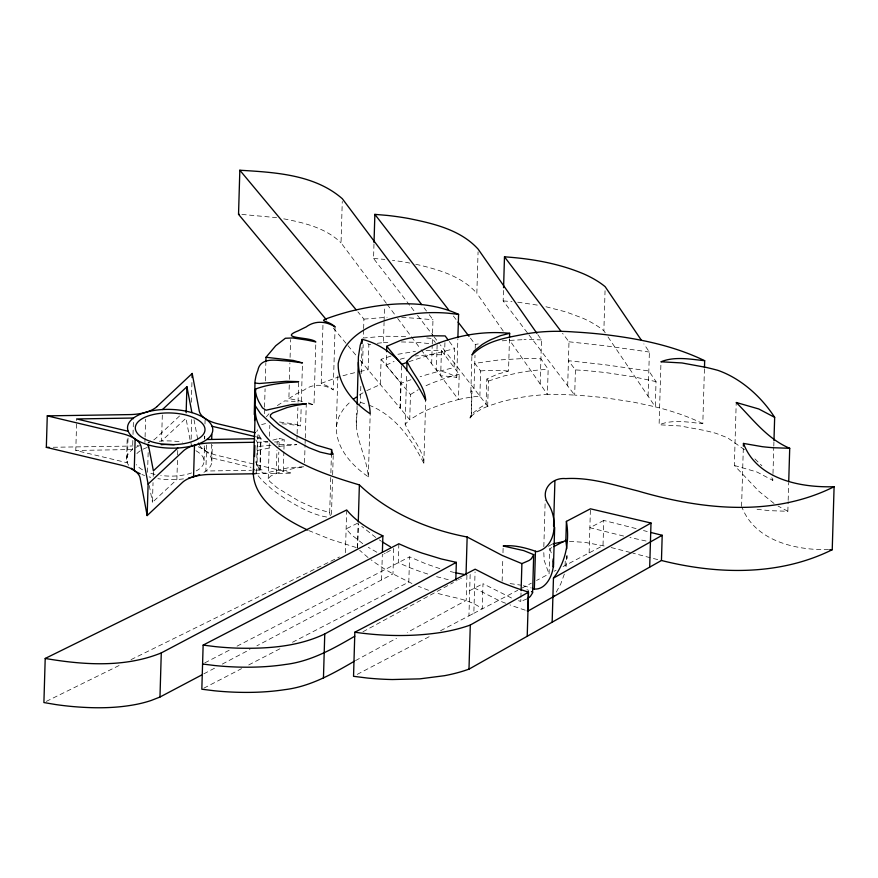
<?xml version="1.0" encoding="UTF-8"?>
<svg xmlns="http://www.w3.org/2000/svg" width="878" height="878" viewBox="0 0 878 878"><rect width="100%" height="100%" fill="white"/><g stroke="black" fill="none" stroke-linecap="round" stroke-linejoin="round"><path stroke-width="0.66" stroke-dasharray="4.39 3.29" d="M337.832 375.872L336.329 426.543C335.736 447.813 351.716 465.527 368.321 476.82C366.587 453.86 350.552 432.02 358.356 408.248M566.979 555.379L566.003 566.705M128.023 438.122L127.288 462.772L75.782 450.458L76.715 418.96M126.597 459.315L127.255 437.003M128.682 465.307A42.638 19.36 1.7 0 1 132.567 449.525L132.852 439.933M133.017 434.456L133.5 418.027M144.914 442.435L145.035 438.331M145.079 436.959L145.605 419.157M147.57 472.309L148.184 451.764M177.455 460.335L176.884 479.509L152.454 502.326L153.035 482.637M153.222 476.304L153.387 470.827M162.32 415.031L161.541 441.052L185.982 418.224L189.988 439.56M177.619 454.859L177.817 448.01M191.349 402.234L192.008 380.031M191.711 419.486L190.987 444.136A42.638 19.36 1.7 0 1 191.953 444.433M204.201 450.041L204.322 445.936M204.53 439.088L204.607 436.344M204.98 424.019L205.145 418.543M204.047 460.643L204.497 445.574M204.695 438.726L204.783 435.993M206.637 445.003L205.858 471.025L251.514 470.268M211.554 444.081L211.148 457.778L250.998 467.326M211.839 461.246L212.311 445.497M326.605 517.01C312.338 514.629 299.475 507.275 287.216 499.944A246.817 112.055 1.7 0 1 271.565 488.881L262.873 481.199L256.365 473.736L257.298 442.238L255.696 439.801M259.515 469.346L257.013 464.846L257.945 433.348L260.448 437.848L260.042 470.136A51.725 23.476 1.7 0 0 260.667 470.959L262.818 472.935L265.386 473.143L288.653 467.689L304.414 466.734L294.415 468.358A94.736 43.011 1.7 0 0 283.298 471.102L282.354 471.376A69.647 31.619 1.7 0 0 276.241 473.429L270.643 476.095L268.24 478.708L269.634 481.331L277.108 487.74L299.036 501.118L314.653 508.186L329.689 512.576L329.963 514.607A46.633 21.171 1.7 0 0 330.413 515.715M260.042 470.136L260.986 438.638L255.816 438.715M264.344 413.703L264.508 408.446M264.541 407.14L265.09 388.767M265.321 380.887L265.869 362.515M268.24 478.708L269.294 443.105M269.502 436.256L269.831 425.292M276.252 473.429L276.943 450.151M277.097 444.674L277.185 441.93A69.647 31.619 1.7 0 1 283.298 439.878L284.231 439.593L283.912 450.557M278.26 469.906L278.798 452.093M278.952 446.617L279.204 438.396L284.231 439.593M283.298 471.102L283.868 451.918M302.416 401.455L288.884 398.535L289.268 384.784M289.433 379.307L289.916 362.877M290.08 357.401L290.607 339.588M296.951 439.165L297.071 435.06M297.115 433.688L297.883 407.666M298.048 402.19L298.663 381.645M282.014 423.8A114.425 51.945 1.7 0 1 289.784 424.436L300.616 425.907L301.187 406.723M301.341 401.246L302.482 362.899M304.545 462.629L305.072 444.817M305.105 443.445L305.237 439.34M305.27 437.968L306.29 403.737M308.343 403.748A145.748 66.168 1.7 0 1 310.143 404.11L313.984 404.956L315.85 341.948M335.1 326.879L333.223 389.887L330.556 387.483L321.227 383.357L323.016 323.104M329.689 512.576L330.83 474.219M330.874 472.858L331.401 455.045M331.478 514.486L332.619 476.139M332.652 474.768L333.223 455.594M386.353 303.305L341.037 242.833L342.266 201.435M345.416 552.734L346.645 511.314M356.523 425.292L357.116 405.603M359.157 405.888L360.342 402.354L360.869 384.553M361.198 373.6L361.966 347.578M362.614 363.218L363.163 344.648M363.602 329.919L363.36 338.019L383.873 336.241L408.358 336.45M363.646 328.57L363.92 319.12L357.895 311.877M357.5 547.916L358.235 523.255M357.609 548.037L358.312 524.166M367.838 343.386L368.87 344.626L368.123 369.825L360.639 371.328M409.653 305.215L373.556 258.461L373.984 243.875M368.321 476.82L370.198 413.812M390.951 356.073L381.107 359.311L380.361 384.509L366.784 390.622M377.244 343.32A77.088 34.999 1.7 0 1 383.445 342.629L384.07 322.435M384.103 321.085L384.542 306.235M426.082 350.541A76.123 34.56 1.7 0 1 441.425 350.618L459.205 374.346L458.459 399.545L446.112 402.87L431.669 408.094A155.988 70.822 1.7 0 0 419.925 413.582L409.73 419.739L400.017 408.094L400.763 382.896L386.188 365.182L386.55 353.033M381.568 579.941L382.314 554.742L383.027 554.358M400.313 408.457L401.63 364.359M398.853 543.789L398.294 562.688L407.644 566.771A201.292 91.389 1.7 0 0 421.692 572.05L429.166 574.508M369.012 405.164C394.99 415.173 411.771 439.329 423.833 463.299C422.713 448.208 410.739 437.398 405.164 424.239L406.668 373.556M410.915 379.746L401.07 383.258L410.476 394.54L409.73 419.739L405.164 424.239M439.845 568.626L425.83 563.797L409.554 556.861L408.808 582.059L290.508 643.3M423.833 463.299L425.698 400.291M431.669 363.788L432.217 345.219M432.261 343.891L432.536 334.54M432.58 333.19L432.975 319.691L427.312 312.129M437.123 344.867L436.377 370.066L442.117 371.427A46.227 20.984 1.7 0 1 456.747 377.375L457.855 339.04M441.425 350.618L440.679 375.817A81.171 36.854 1.7 0 1 456.714 377.386M444.926 342.661L444.564 354.811L430.494 354.69L415.327 355.974M449.295 341.476L454.661 348.621L454.091 367.531L435.598 372.184A329.217 149.458 1.7 0 0 420.112 376.739M471.881 356.457L470.806 392.905L472.013 391.434L471.464 390.71A18.504 8.396 1.7 0 0 470.751 392.905M470.762 415.92A18.504 8.396 1.7 0 0 470.004 418.104L471.266 416.633L471.464 390.71M471.266 416.633L472.013 391.434M466.942 575.178L466.196 600.376L407.238 632.456M474.01 388.548L474.998 355.25M475.196 348.5L475.316 344.45L469.818 337.328M503.237 331.072L476.842 293.263L478.071 251.865M440.547 630.733L468.929 615.873L470.158 574.464M479.871 396.143L480.617 370.944L474.757 363.349L498.627 360.002L523.431 358.52A134.619 61.12 1.7 0 1 536.337 358.652L540.936 358.817L548.157 369.166L547.411 394.365L531.794 395.802A138.219 62.755 1.7 0 0 519.995 397.569L503.357 401.136L487.674 406.251L440.262 344.845M468.929 615.873L473.835 613.305L475.064 571.896M509.481 338.71L508.516 371.109L497.804 374.039L486.818 378.967L486.072 404.165A111.945 50.825 1.7 0 0 479.673 407.919L473.681 412.462L470.718 415.909M487.674 406.251L488.431 381.052L486.818 378.967M511.501 598.006L482.988 583.694L482.231 608.904C468.446 598.313 451.468 597.841 435.521 592.694M527.371 332.784L503.182 300.924L503.533 288.983M502.139 581.104L502.82 558.156M502.984 552.745L503.138 547.345M518.536 600.695L520.775 601.419L520.863 598.719M520.895 597.369L521.06 591.97M540.179 384.015L541.496 339.918L537.534 334.244M543.833 546.643L545.216 500.076M551.823 547.642L549.826 548.695L549.068 573.894L536.546 580.457M567.682 385.903L568.988 341.794L562.546 333.3M565.103 565.498L565.322 558.145M566.968 555.917L566.892 558.617L566.826 555.906M575.43 369.912L574.684 395.111A242.021 109.871 1.7 0 1 606.193 397.964L632.873 402.003L655.284 406.821L656.031 381.612L648.82 370.955L604.174 364.633L568.428 360.693L575.43 369.912A242.021 109.871 1.7 0 1 606.939 372.766L633.62 376.805L656.031 381.612M589.127 552.92L590.422 508.812M605.249 332.85L603.866 330.797L605.052 290.75M636.078 528.578L603.757 520.445L603.01 545.644L563.094 566.551M648.074 396.154L649.38 352.056L643.848 343.891M744.489 449.69L727.522 437.76L715.987 433.326A180.188 81.808 1.7 0 0 704.31 430.418L680.11 425.951L659.104 424.776L660.98 361.78M704.43 368.925L702.806 423.701C688.484 422.241 672.877 419.146 659.104 424.776M774.045 503.456L759.053 491.439L734.359 465.472L736.225 402.475M741.581 506.419L743.293 448.899M734.359 465.472L756.902 471.98L772.794 480.365L772.947 474.888M772.991 473.516L773.759 447.495M773.803 446.123L773.924 442.018M757.045 509.284L760.491 509.69A147.153 66.805 1.7 0 0 771.093 510.711L787.851 511.281L788.137 501.7M788.17 500.328L788.707 482.516M543.811 552.602L544.162 560.362L548.146 571.523M336.329 426.543L338.667 417.248L342.694 410.267A140.667 63.864 1.7 0 1 351.002 401.312M564.345 574.102L560.746 583.925L556.213 592.255M288.884 398.535L296.632 393.706A232.231 105.437 1.7 0 1 304.216 389.975C313.237 383.28 324.158 384.169 333.223 389.887M256.771 431.614L257.66 429.792M266.341 416.83L268.931 413.823M321.227 383.357L336.109 377.814A221.497 100.564 1.7 0 1 347.15 374.61L355.338 372.524M179.529 415.996L156.075 438.056A33.605 15.255 1.7 0 1 153.299 440.174M277.349 405.559L284.659 400.884L295.217 401.465M410.476 394.54L418.213 389.711M359.256 395.067L365.643 391.226M548.311 546.303L552.174 544.206M526.976 598.906L520.775 601.419M362.965 631.754L453.432 582.531M456.483 580.874L457.175 580.501M458.568 579.732L459.271 579.359M460.665 578.602L461.367 578.218M355.502 660.607L396.516 638.295M386.188 365.182L394.09 361.396M384.454 553.612L385.168 553.228M386.594 552.481L393.728 548.706L392.982 573.905L256.914 645.802M203.828 673.854L215.373 667.763M222.299 664.097L249.989 649.468M469.675 590.664L482.988 583.694M603.757 520.445L589.873 527.722L623.687 536.063M357.203 674.392L429.902 636.309M473.835 613.305L517.746 590.301M521.916 588.117L531.322 583.19M554.084 571.271L556.081 570.217M204.804 662.868L230.376 649.621M237.049 646.164L409.554 556.861M203.872 688.154L241.582 668.63M248.726 664.942L280.323 648.579M261.622 424.568L265.551 423.569M357.587 523.211L346.13 528.863L351.101 534.472L362.746 543.669M46.26 701.401L121.625 664.273M131.041 659.63L339.49 556.959M488.431 381.052L504.104 375.938L520.742 372.371A138.219 62.755 1.7 0 1 532.54 370.604L548.157 369.166M408.918 361.725L411.475 360.847A329.272 149.49 1.7 0 1 436.157 353.285L454.661 348.621M272.806 440.13L279.204 438.396M257.441 450.458L271.95 447.473M459.205 374.346L446.869 377.672L432.415 382.896A155.988 70.822 1.7 0 0 423.339 387.022M397.943 354.273L415.426 351.354M267.856 441.382L264.113 441.579L261.6 439.461A51.725 23.476 1.7 0 1 260.986 438.638M475.316 344.45L478.214 343.956M278.974 446.397L296.786 444.652L277.646 444.674M363.92 319.12L387.132 317.254M270.929 445.245L257.408 446.529M502.249 340.807L523.99 339.621M383.466 342.683L390.019 342.266M132.567 449.525L75.782 450.458M257.298 442.238L267.9 442.073M274.529 441.974L277.185 441.93M53.185 447.264L128.55 446.101A33.605 15.255 1.7 0 0 132.962 445.903M255.619 470.202L262.643 470.092L256.585 468.654M255.103 473.758L292.1 473.187L217.459 455.441A33.605 15.255 1.7 0 1 199.536 445.486M401.356 341.937L417.456 342.365L430.813 343.759M569.405 541.32L585.385 542.439L606.468 546.423M828.547 549.661C795.907 550.276 755.343 541.254 742.042 507.44M401.685 317.254L432.975 319.691M241.878 214.419L276.581 217.645M541.496 339.918L536.897 339.753A134.619 61.12 1.7 0 0 523.99 339.61M503.182 300.924L512.017 301.593M373.556 258.461L384.86 259.416M510.096 583.585L520.852 585.143M568.988 341.794L604.733 345.734L649.38 352.056M279.522 422.011L294.009 423.898L300.616 425.907M517.735 302.186L538.774 305.314M426.741 337.931L432.415 338.59L435.356 342.508M283.759 218.831C304.073 222.738 325.793 227.896 341.037 242.833M409.85 263.082L407.469 262.61A151.653 68.846 1.7 0 0 392.455 260.294M545.962 306.751L566.123 311.964L582.509 318.066A110.068 49.969 1.7 0 1 603.866 330.797M646.065 541.024L629.921 537.501M415.799 264.245C437.716 269.348 461.345 275.835 476.842 293.263M255.717 436.728L260.448 437.848M454.584 572.566L447.132 570.722M448.252 579.7L434.237 576.034M611.154 547.532L631.633 552.8M657.71 559.582L651.476 558.024M523.31 585.714L531.212 587.953M650.225 557.706L632.862 553.129M643.508 530.553L647.24 531.53M308.518 402.87L313.984 404.956M360.342 402.354L366.642 404.22M356.238 547.532L330.885 539.498L308.76 530.575M525.22 610.177L520.467 608.597A329.93 149.787 1.7 0 1 514.354 606.489L509.953 604.898M526.932 589.72L528.765 590.356M428.508 590.268L418.389 586.317M505.585 603.252L503.489 602.418A100.827 45.777 1.7 0 1 497.716 599.915L474.581 588.095M411.936 583.508L392.982 573.905A279.402 126.849 1.7 0 1 375.027 562.677L370.966 559.758M787.851 511.281L778.062 506.046M376.838 552.229L368.299 547.345M375.773 537.479L361.736 526.361M368.014 557.519L359.673 550.286M754.926 458.909L761.863 465.757M381.107 359.311L400.763 382.896M333.322 328.065L347.106 344.604M347.962 345.636L356.578 355.985M360.035 360.112L400.017 408.094M453.344 315.992L456.483 320.053M411.222 307.245L414.361 311.306M417.5 315.378L433.194 335.703M433.984 336.713L439.472 343.836M528.984 334.913L574.684 395.111A231.221 104.976 1.7 0 0 560.274 394.452L551.933 394.266A29.995 13.62 1.7 0 0 548.728 394.321L547.411 394.365L509.174 339.588M424.074 307.805L426.499 311.053M387.165 304.392L396.066 316.267M397.679 318.429L410.63 335.714M411.442 336.79L420.342 348.665M421.144 349.751L458.459 399.545M256.365 473.736L255.739 472.847M608.004 336.932L655.284 406.821M771.839 477.643L772.794 480.365M549.826 548.695L551.922 554.731M194.027 419.706L198.307 442.49M149.304 485.567L152.454 502.326M257.013 464.846A205.968 93.507 1.7 0 1 255.663 461.806M655.24 406.854A170.87 77.571 1.7 0 1 702.905 423.657M368.914 344.67A77.088 34.999 1.7 0 1 370.779 344.319M471.08 416.589A68.528 31.114 1.7 0 1 487.773 406.305M458.492 399.578A88.612 40.234 1.7 0 1 479.849 396.099M400.116 359.278A61.844 28.074 1.7 0 1 406.766 357.522M480.628 370.966A66.947 30.39 1.7 0 1 508.538 371.065M381.206 541.133A279.402 126.849 1.7 0 1 379.34 539.904M198.252 446.781A42.638 19.36 1.7 0 1 202.653 473.077M183.469 478.861A42.638 19.36 1.7 0 1 157.93 478.686M150.764 477.303A42.638 19.36 1.7 0 1 149.084 476.875M144.596 475.503A42.638 19.36 1.7 0 1 141.896 474.493M135.783 447.473A42.638 19.36 1.7 0 1 139.613 445.651M147.734 443.05A42.638 19.36 1.7 0 1 149.732 442.6M159.335 441.206A42.638 19.36 1.7 0 1 182.35 442.161M149.062 442.336A33.605 15.255 1.7 0 1 148.272 442.666M138.197 445.289A33.605 15.255 1.7 0 1 137.177 445.442M195.915 450.732A34.857 15.826 1.7 0 1 196.222 470.915M191.602 472.935A34.857 15.826 1.7 0 1 160.707 475.426M155.077 474.416A34.857 15.826 1.7 0 1 148.086 472.364M142.51 469.818A34.857 15.826 1.7 0 1 136.244 464.616M136.902 453.586A34.857 15.826 1.7 0 1 146.824 447.615"/><path stroke-width="1.32" d="M357.148 404.297L358.411 356.731L360.232 345.241L362.208 339.358C392.587 346.755 412.528 373.677 425.698 400.291C424.579 385.212 412.605 374.39 407.041 361.231L411.892 356.523L419.838 351.639A154.978 70.361 1.7 0 1 437.683 343.441C460.511 334.759 485.282 330.852 509.646 333.311L509.525 337.361M255.103 473.758L209.875 474.449A33.605 15.255 1.7 0 0 182.35 482.505L147.164 515.584L140.129 478.071A33.605 15.255 1.7 0 0 120.977 465.11L46.336 447.363L47.269 415.865L129.483 414.603A33.605 15.255 1.7 0 0 157.008 406.547M382.391 552.042L382.874 535.843C369.462 529.588 356.15 521.51 346.689 509.964L45.206 658.456L43.9 702.554L55.709 704.551A150.555 68.352 1.7 0 0 72.578 706.538C94.133 708.425 116.05 708.491 137.341 704.178A83.059 37.71 1.7 0 0 151.246 700.446L159.972 697.033L201.523 675.072M134.224 470.509L135.157 439.011M148.305 447.648L148.382 444.916L153.387 470.827L177.817 448.01M147.164 515.584L148.108 484.085L141.062 446.562A33.605 15.255 1.7 0 0 121.91 433.611L47.269 415.865M159.972 697.033L161.278 652.925L382.874 535.843M186.147 412.748L186.915 386.726L162.485 409.543M192.073 377.584L192.194 373.468L157.008 406.547M193.555 476.743L194.499 445.245M455.825 579.908L456.34 562.359L441.173 558.924L422.252 553.151A201.292 91.389 1.7 0 1 408.204 547.872L398.853 543.789L203.136 645.11L201.83 689.219L214.254 690.766A151.685 68.857 1.7 0 0 236.193 692.237C252.403 692.753 268.668 692.116 284.713 689.669C310.11 686.618 332.597 673.876 354.317 661.255M211.719 438.605L211.839 434.5M326.418 319.79L238.531 214.342L239.837 170.233C275.066 172.373 314.565 174.47 342.343 198.735L421.649 304.567M254.28 414.537L255.015 381.129L255.882 376.344A218.172 99.049 1.7 0 1 257.825 370.527C260.053 358.037 273.475 359.947 282.892 360.737A114.425 51.945 1.7 0 1 291.65 361.429L302.482 362.899L293.164 360.408L266.023 357.258L275.714 345.756L285.383 338.249L292.824 337.964L306.126 339.951A145.748 66.168 1.7 0 1 312.008 341.114L315.85 341.948C310.977 336.603 276.877 339.095 298.498 330.71A232.231 105.437 1.7 0 1 306.082 326.978C315.114 320.283 326.034 321.172 335.1 326.879C326.649 318.703 313.72 322.808 335.791 315.498A220.367 100.048 1.7 0 1 348.983 311.624C384.377 302.734 424.568 298.718 458.579 314.379L457.888 337.668M254.609 420.529L255.553 389.031C269.162 383.905 284.209 382.852 298.663 381.645L286.36 381.282L259.284 383.521L255.213 383.038M307.574 530.005C292.506 522.926 277.755 514.354 266.308 502.073A165.536 75.146 1.7 0 1 253.347 473.78L254.335 438.737L206.802 439.527M254.4 438.813L255.377 405.943L260.525 413.67L273.706 426.093A246.345 111.835 1.7 0 0 290.816 438.023L308.913 447.714L320.075 452.082L329.491 454.189L333.267 454.233L332.29 452.708A46.633 21.171 1.7 0 1 331.84 451.599L331.566 449.569L316.519 445.179L295.919 435.455L278.974 424.732L270.402 416.809L270.512 414.811L272.707 412.978L286.832 407.622A96.141 43.648 1.7 0 1 295.677 405.482L306.29 403.737L291.825 404.495L265.979 410.224L262.445 407.853L258.834 401.751A206.198 93.617 1.7 0 1 256.617 396.406L255.366 391.764L255.553 389.031M254.554 456.527L254.883 445.574M265.902 361.374L266.023 357.258M323.444 678.046L324.761 633.949L456.34 562.359M331.401 455.045L331.566 449.569M362.087 343.463L362.208 339.358M528.391 592.123L521.027 589.698A329.919 149.776 1.7 0 1 514.914 587.591L504.049 583.519A100.86 45.788 1.7 0 1 498.265 581.006L475.141 569.196L354.844 632.215L353.538 676.312L367.191 678.025A148.667 67.496 1.7 0 0 392.345 679.539L419.86 678.859L444.586 675.676A109.761 49.826 1.7 0 0 464.221 670.759L468.984 669.146L661.452 560.493C717.6 574.607 779.28 575.968 832.234 549.716L834.1 486.719C800.088 487.784 756.946 479.234 743.457 443.423L762.367 446.693A147.153 66.805 1.7 0 0 772.958 447.714L789.717 448.285L788.74 481.155M358.279 521.894L359.376 484.908C327.593 475.415 294.317 464.462 269.93 440.932A165.755 75.256 1.7 0 1 255.388 405.943M374.028 242.547L374.862 214.364L387.472 215.439A151.653 68.846 1.7 0 1 408.775 218.512C433.491 223.539 460.533 229.718 478.159 249.165L536.875 333.3M386.594 351.683L386.748 346.283L400.686 340.379A61.844 28.074 1.7 0 1 414.592 337.251L431.054 335.78L445.135 335.912L448.109 339.885M406.755 370.823L407.041 361.231M466.031 574.794L467.151 536.996C427.74 529.566 388.625 512.84 359.376 484.908M468.984 669.146L470.301 625.037L528.523 592.167L527.217 636.265M503.577 287.655L504.488 256.826C531.541 258.67 558.737 263.356 583.815 273.958A110.068 49.969 1.7 0 1 605.172 286.7L641.094 339.797M521.104 590.62L521.905 563.621L529.083 560.482A33.134 15.047 1.7 0 0 531.53 558.54M528.369 592.112L527.832 611.022L527.206 610.825M527.963 598.291A33.134 15.047 1.7 0 0 530.411 596.338L532.595 592.859L533.703 554.633L523.716 550.605L503.182 545.995C514.695 544.733 526.087 547.993 536.864 551.691C556.619 546.939 558.101 518.733 548.179 503.884C539.542 490.868 551.395 477.138 565.739 478.609C590.345 477.138 614.183 485.04 637.768 490.934C701.357 509.668 772.794 517.394 834.1 486.719M553.305 560.877C554.578 572.039 547.082 590.071 534.34 589.039L535.459 551.241M553.568 525.999L554.918 480.804M554.676 527.382L553.425 567.045L553.107 558.957M552.152 622.195L553.458 578.097C565.827 562.227 569.855 541.002 566.409 521.389L590.422 508.812L651.004 523.025L649.687 567.122M565.816 541.441L566.409 521.389M661.452 560.493L662.199 535.284L650.982 532.507M704.474 367.553L704.672 360.704C672.669 345.186 637.285 338.337 602.176 334.288A243.36 110.485 1.7 0 0 574.673 332.005C558.463 330.776 542.143 331.05 526.109 333.87C507.264 337.613 485.71 340.39 471.925 355.107L473.988 351.046L482.231 344.472A112.241 50.957 1.7 0 1 490.956 339.632L500.504 335.67L509.646 333.311M743.37 446.156L743.457 443.423M773.968 440.646L774.659 417.357C761.555 397.032 741.109 378.451 717.853 370.329A180.188 81.808 1.7 0 0 706.175 367.41L681.976 362.954L660.98 361.78C674.743 356.15 690.349 359.234 704.672 360.704M552.899 596.996L554.007 595.471M531.53 558.54L533.703 554.633M148.108 484.085L183.293 451.007A33.605 15.255 1.7 0 1 210.808 442.951L254.28 442.282M353.571 399.172L356.325 397.086M553.458 578.097L651.004 523.025M527.963 611.066L662.199 535.284M354.745 636.232C333.135 648.809 310.724 661.43 285.471 664.47C269.425 666.918 253.149 667.554 236.939 667.039A151.685 68.857 1.7 0 1 215.011 665.568L202.577 664.009M553.831 546.599L565.849 540.299L566.793 548.651M324.761 633.949C297.708 646.845 267.033 648.875 237.499 648.14A151.685 68.857 1.7 0 1 215.571 646.658L203.136 645.11M161.278 652.925C124.566 667.851 83.487 664.964 45.206 658.456M406.657 362.515L401.63 364.359L386.748 346.283M553.041 543.811L563.577 541.627M133.5 418.027L76.715 418.96L128.221 431.274M46.336 447.363L49.08 447.319M238.531 214.342L239.398 214.353M829.776 549.683L832.234 549.716M458.579 314.379L447.604 313.15A76.397 34.681 1.7 0 0 416.622 313.534C386.386 317.682 345.482 329.382 338.206 363.547C337.602 384.805 353.582 402.53 370.198 413.812C369.737 396.066 358.257 380.328 358.4 362.296M354.844 632.215C383.313 636.33 412.44 636.813 440.91 632.456A110.068 49.969 1.7 0 0 470.301 625.037M464.747 574.574L455.847 572.84M255.3 432.722L218.392 423.942A33.605 15.255 1.7 0 1 199.251 410.992L192.194 373.468M254.774 436.498L212.081 426.28M521.905 563.621L502.216 555.445L467.151 536.996M532.529 588.392L534.34 589.039M789.717 448.285C767.35 438.923 752.753 419.036 736.225 402.475L758.768 408.972L774.659 417.357M531.475 591.509L532.584 592.43M239.837 170.233L356.172 309.813M374.862 214.364L448.636 309.89M458.053 322.083L469.039 336.318M504.488 256.826L560.932 331.171M253.94 469.818L253.512 468.94L253.347 473.78M191.92 412.638L186.915 386.726M390.403 546.796A279.402 126.849 1.7 0 1 382.171 541.759M199.635 474.559A42.638 19.36 1.7 0 1 188.693 477.961M140.184 473.769A42.638 19.36 1.7 0 1 131.305 468.237M161.245 444.674A34.857 15.826 1.7 0 1 174.184 444.729M147.317 444.586A42.638 19.36 1.7 0 0 212.739 430.593A42.638 19.36 1.7 0 0 150.401 411.145A42.638 19.36 1.7 0 0 147.317 444.586M150.544 441.404A34.857 15.826 1.7 0 0 204.903 430.769A34.857 15.826 1.7 0 0 155.011 414.164A34.857 15.826 1.7 0 0 150.544 441.404"/></g></svg>
